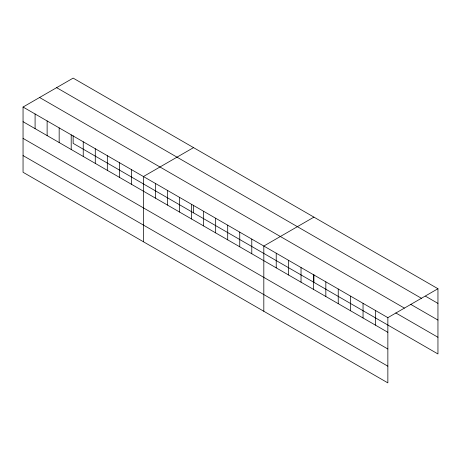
<?xml version="1.0" encoding="UTF-8"?>
<svg xmlns="http://www.w3.org/2000/svg" width="461" height="461" viewBox="0 0 461 461"><rect width="100%" height="100%" fill="white"/><g stroke="black" fill="none" stroke-linecap="round" stroke-linejoin="round"><path stroke-width="0.69" d="M23.05 107.038L387.857 317.658L387.857 382.884L23.05 172.27L23.05 107.038L73.143 78.116L437.95 288.73L437.95 353.962L73.143 143.342L73.143 135.695M193.534 147.618L143.434 176.54L143.434 241.771M313.918 217.125L263.819 246.047L263.819 311.273M387.857 317.658L437.95 288.73M425.549 296.227L437.95 303.39M56.617 87.659L421.417 298.279M410.665 304.323L437.95 320.078M39.583 97.49L404.383 308.109M395.78 312.927L437.95 337.273M23.05 121.692L387.857 332.312M23.05 138.381L387.857 349M23.05 155.576L387.857 366.195M375.45 310.495L375.45 325.149M363.049 303.332L363.049 317.992M350.642 296.169L350.642 310.829M338.241 289.012L338.241 303.666M325.835 281.85L325.835 296.509M313.918 274.704L313.918 282.351M313.434 274.687L313.434 289.347M301.033 267.53L301.033 282.184M288.626 260.367L288.626 275.021M276.225 253.204L276.225 267.864M251.781 239.092L251.781 253.752M239.743 232.142L239.743 246.802M227.705 225.193L227.705 239.853M215.667 218.243L215.667 232.903M203.629 211.294L203.629 225.948M193.534 205.197L193.534 212.849M191.592 204.344L191.592 218.998M179.554 197.394L179.554 212.048M167.51 190.439L167.51 205.099M155.472 183.49L155.472 198.149M131.397 169.59L131.397 184.25M119.359 162.641L119.359 177.295M107.321 155.691L107.321 170.345M95.283 148.742L95.283 163.396M83.245 141.792L83.245 156.446M71.201 134.837L71.201 149.497M59.164 127.887L59.164 142.547M47.126 120.938L47.126 135.597M35.088 113.988L35.088 128.642"/></g></svg>
